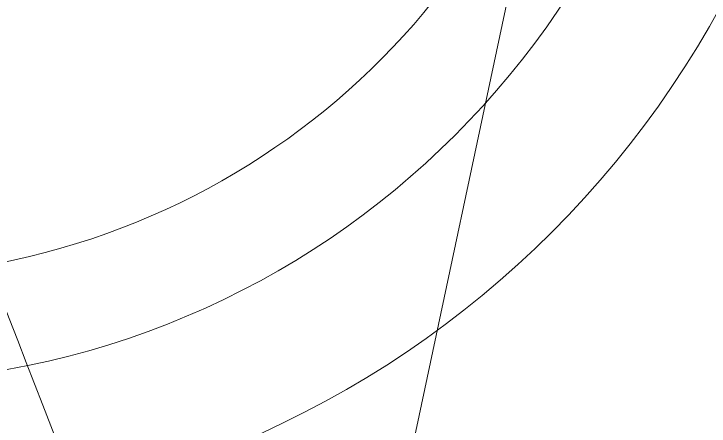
# Model space of a CAD drawing. Header units: millimetres. Extents: x 89051 to 218395, y -330386 to -125649.
# Drawn here: x 92711.25 to 92743.8, y -127062.67 to -127043.38 of the extents above; entities that cross this region are included whole.
import ezdxf

# ---------------------------------------------------------------- set-up
doc = ezdxf.new("R2010")
doc.units = ezdxf.units.MM
doc.header["$LTSCALE"] = 13
doc.linetypes.add('1 实线', pattern=[0])
doc.linetypes.add('CENTER', pattern=[50.8, 31.75, -6.35, 6.35, -6.35])
doc.layers.get('0').update_dxf_attribs({"color": 1, "linetype": 'CENTER'})
doc.layers.add('铁心', color=3, linetype='Continuous', lineweight=0)

msp = doc.modelspace()

# ---------------------------------------------------------------- linework, layer by layer
at = {"color": 7, "linetype": '1 实线', "lineweight": 0}
for radius in [45.983, 39.569]:
    msp.add_circle((92703.931, -127021.077), radius, dxfattribs=at)
msp.add_arc((92703.931, -127021.077), 34.608, 204.1584, 156.2711, dxfattribs=at)
msp.add_open_spline([(92707.141, -127047.705), (92716.917, -127072.662), (92728.431, -127101.878), (92724.157, -127123.241), (92714.899, -127157.207), (92714.272, -127171.033)], degree=3, dxfattribs=at)
at = {"layer": '铁心'}
msp.add_lwpolyline([(92718.487, -127117.603), (92899.097, -126265.3), (92899.097, -126265.3)], dxfattribs=at)

doc.saveas('drawing.dxf')
